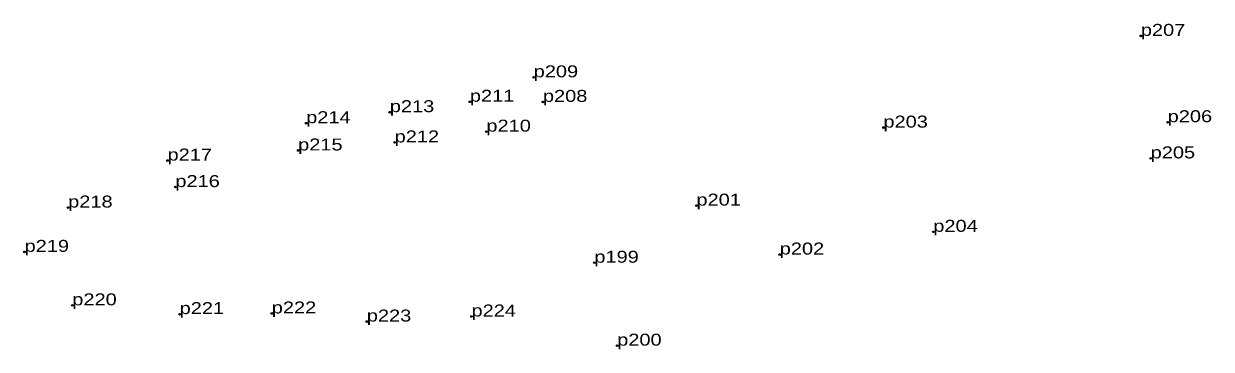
# Model space of a CAD drawing. Header units: metres. Extents: x 543288 to 552499, y 1822776 to 1839668.
# Drawn here: x 543800.2 to 543979, y 1835066.1 to 1835115.1 of the extents above; entities that cross this region are included whole.
import ezdxf

# ---------------------------------------------------------------- set-up
doc = ezdxf.new("R2010")
doc.units = ezdxf.units.M
doc.header["$LTSCALE"] = 0.5
doc.header["$PDMODE"] = 32
doc.header["$PDSIZE"] = 0.25
doc.layers.add('12', color=7, linetype='Continuous')
doc.layers.add('7', color=7, linetype='Continuous')

msp = doc.modelspace()

# ---------------------------------------------------------------- linework, layer by layer
at = {"layer": '7'}
for p in [(543968.38, 1835113.28), (543876.98, 1835107.05), (543867.37, 1835103.36), (543878.37, 1835103.33), (543855.32, 1835101.79), (543972.42, 1835100.28), (543842.73, 1835100.13), (543869.86, 1835098.86), (543929.63, 1835099.47), (543856.05, 1835097.23), (543841.53, 1835096.02), (543821.85, 1835094.5), (543969.86, 1835094.83), (543823.04, 1835090.51), (543806.89, 1835087.43), (543901.48, 1835087.72), (543937.14, 1835083.77), (543800.34, 1835080.75), (543886.11, 1835079.12), (543914.03, 1835080.35), (543807.52, 1835072.69), (543823.68, 1835071.37), (543837.55, 1835071.48), (543851.86, 1835070.26), (543867.62, 1835071.02), (543889.55, 1835066.63)]:
    msp.add_point(p, dxfattribs=at)

# ---------------------------------------------------------------- texts
at = {"layer": '12', "width": 1.25}
for s, p in [('p207', (543968.38, 1835113.28)), ('p209', (543876.98, 1835107.04)), ('p211', (543867.37, 1835103.36)), ('p208', (543878.37, 1835103.34)), ('p213', (543855.32, 1835101.79)), ('p214', (543842.73, 1835100.13)), ('p210', (543869.86, 1835098.86)), ('p203', (543929.63, 1835099.47)), ('p206', (543972.42, 1835100.28)), ('p212', (543856.05, 1835097.23)), ('p215', (543841.52, 1835096.02)), ('p217', (543821.86, 1835094.5)), ('p205', (543969.86, 1835094.83)), ('p216', (543823.04, 1835090.51)), ('p218', (543806.9, 1835087.43)), ('p201', (543901.48, 1835087.72)), ('p204', (543937.14, 1835083.77)), ('p219', (543800.34, 1835080.75)), ('p199', (543886.11, 1835079.12)), ('p202', (543914.02, 1835080.35)), ('p220', (543807.52, 1835072.7)), ('p221', (543823.68, 1835071.38)), ('p222', (543837.55, 1835071.48)), ('p223', (543851.86, 1835070.26)), ('p224', (543867.62, 1835071.02)), ('p200', (543889.55, 1835066.63))]:
    msp.add_text(s, height=1.8, dxfattribs=at).set_placement(p)

doc.saveas('drawing.dxf')
